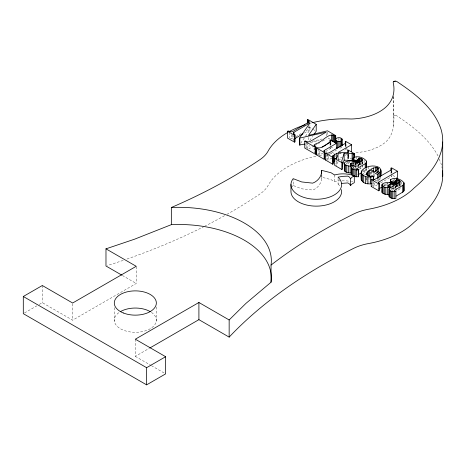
<?xml version="1.0" encoding="UTF-8"?>
<svg xmlns="http://www.w3.org/2000/svg" width="466" height="466" viewBox="0 0 466 466"><rect width="100%" height="100%" fill="white"/><g stroke="black" fill="none" stroke-linecap="round" stroke-linejoin="round"><path stroke-width="0.35" stroke-dasharray="2.33 1.75" d="M293.498 139.753L293.498 140.377L293.498 135.571M359.21 169.269L362.455 167.195L362.519 166.403M396.752 188.194L396.752 190.938L399.991 188.87L400.055 188.078M348.382 152.743L348.382 158.923L348.725 158.347L348.725 154.223M393.595 96.462C392.331 111.776 398.733 132.385 384.112 143.301C375.841 149.429 365.472 151.747 355.407 152.836M321.802 174.61C322.589 181.093 319.088 187.856 312.698 190.012L301.735 188.817L293.184 185.515L293.184 179.334M374.996 179.94L377.367 181.309L379.895 179.288L380.862 177.342M314.218 147.64L314.212 152.545L314.218 151.759M338.135 161.452L337.279 164.084L336.633 165.185L336.027 165.284M366.952 177.348L366.952 181.466L367.027 179.41M353.898 166.688L356.834 167.119L358.121 166.374L358.686 165.063L360.748 165.15L360.748 162.407M391.44 188.357L393.391 188.887L395.191 188.48L396.222 186.738L396.222 185.363M363.398 171.686L366.084 169.892L366.486 169.024M300.681 143.26L305.125 136.823M305.527 136.235L309.972 129.804L309.972 124.999M309.733 140.487L312.564 136.422M380.646 182.928L390.327 177.342L391.865 176.055M325.577 151.631L330.907 148.153M345.999 147.559L345.999 149.615L344.316 150.932M341.898 147.122L340.116 148.147L338.858 148.281M295.654 136.754L301.782 133.212M306.075 130.736L309.063 128.82L309.063 126.07M304.362 133.037L309.972 129.804M24.529 312.948L36.802 305.865M39.255 304.444L42.324 302.673L72.644 320.177L136.223 283.468L136.223 266.302M314.253 145.905L309.057 148.712L309.057 145.281M314.882 145.538L319.909 142.637M322.42 141.186L326.188 139.008M323.055 153.087L319.035 155.061L319.035 150.943M325.367 156.605L327.219 155.533M327.837 155.178L336.481 150.186M331.92 158.085L327.872 160.129L327.872 153.949M335.019 156.296L336.26 155.58M339.359 153.792L340.594 153.075M338.176 157.951L338.176 159.325L341.828 157.217M344.869 155.458L346.692 154.403M348.725 158.347L347.822 157.374L348.382 157.054L351.521 158.865M377.623 184.676L373.674 186.61L373.691 182.055M383.739 185.992L388.102 183.476M392.459 180.959L394.947 179.521M135.326 339.201L135.326 356.368L149.172 348.37M290.301 138.588L292.869 138.326L294.43 137.458M366.684 174.063L364.895 174.96L364.895 169.467M371.122 175.938L375.107 174.465M321.657 174.465L321.657 177.214L331.087 179.631L334.571 181.827L336.528 181.093L339.865 180.82M396.222 186.738L398.29 186.825L398.29 184.763M393.753 115.865L395.314 115.475M312.022 141.39L321.837 139.025M310.234 142.771L319.251 140.645M338.06 178.53L338.06 184.023L340.658 183.54M371.781 183.703L373.691 183.429L373.511 182.946L372.229 183.056M370.423 172.997L372.386 172.828M338.176 159.325L341.042 159.337M342.038 180.849L347.1 180.913L350.659 181.507M351.37 181.629L352.797 181.868M353.473 168.168L356.024 168.657M391.65 189.965L392.925 190.21M359.065 163.834L362.35 164.789M395.931 185.369L399.892 186.458M308.492 126.735L312.651 129.134M313.245 129.472L315.028 130.503M328.041 138.018L330.406 139.386M346.413 148.625L348.131 149.615M392.733 175.367L396.851 177.744M330.598 146.79L333.54 148.485M370.26 177.208L372.037 178.233M122.366 275.464L136.223 283.468M135.326 356.368L150.792 365.297M151.409 365.653L165.022 373.516M307.991 127.084L309.063 128.039M437.982 155.906C428.848 138.623 412.841 126.449 396.863 115.871A2.103 1.212 0 0 0 394.463 115.574A2.103 1.212 0 0 0 393.211 116.797L393.595 125.785M439.228 159.04L440.982 163.426A116.756 67.407 0 0 1 442.112 168.139M345.871 149.172L345.999 149.615M321.657 177.214L321.802 178.734M401.64 181.827L401.64 184.571M400.055 183.272L400.055 186.016M399.991 183.377L399.991 186.12M399.991 186.808L399.991 188.87M399.892 183.715L399.892 185.771M399.781 183.528L399.781 185.59M399.286 183.155L399.286 186.586M398.162 183.26L398.162 186.691M397.935 184.414L397.935 185.783M397.248 185.229L397.248 186.598M396.752 184.076L396.752 187.507M396.659 185.229L396.659 186.598M395.867 186.056L395.867 187.431M395.745 186.027L395.745 188.089M395.657 185.986L395.657 188.043M395.191 185.736L395.191 188.48M394.37 186.732L394.37 188.794M394.044 178.414L394.044 181.157M393.391 186.825L393.391 188.887M393.205 96.567L393.205 116.593M393.059 187.81L393.059 190.553M392.366 187.373L392.366 188.747M391.865 170.562L391.865 173.305M391.685 170.766L391.685 173.515M391.557 170.568L391.557 173.317M391.446 170.416L391.446 173.847M391.446 174.534L391.446 176.597M391.05 188.054L391.05 190.111M391.003 171.575L391.003 173.637M387.322 182.573L387.322 184.629M386.058 183.289L386.058 186.726M384.922 184.134L384.922 186.196M383.92 184.414L383.92 185.788M380.576 176.934L380.576 178.303M379.895 177.913L379.895 179.288M378.91 170.766L378.91 172.135M378.829 178.228L378.829 180.29M378.281 170.463L378.281 172.525M378.188 170.387L378.188 172.449M377.734 171.039L377.734 173.096M377.71 171.197L377.71 173.253M377.547 171.5L377.547 172.869M377.367 179.247L377.367 181.309M376.808 171.581L376.808 172.956M376.65 171.89L376.65 173.265M374.681 174.476L374.681 177.907M374.53 182.94L374.53 186.377M373.423 173.492L373.423 174.867M372.713 180.325L372.713 185.817M371.122 171.82L371.122 175.251M370.598 172.123L370.598 175.554M368.973 177.354L368.973 182.847M368.524 166.548L368.524 169.292M366.684 168.57L366.684 171.319M366.742 177.523L366.742 180.266M366.084 168.517L366.084 169.892M365.204 169.21L365.204 170.579M364.103 160.153L364.103 162.902M363.602 168.931L363.602 174.424M362.519 161.597L362.519 164.347M362.455 161.702L362.455 164.451M362.455 165.139L362.455 167.195M362.35 162.04L362.35 164.102M362.239 161.859L362.239 164.603M361.75 162.168L361.75 164.23M360.62 161.585L360.62 165.704M360.62 166.391L360.62 168.453M359.705 162.867L359.705 164.929M359.21 162.401L359.21 165.832M359.123 162.867L359.123 164.929M358.325 164.387L358.325 165.756M358.208 164.352L358.208 167.102M358.121 164.312L358.121 166.374M357.649 164.748L357.649 166.805M356.834 165.063L356.834 167.119M356.502 156.739L356.502 158.801M355.849 165.156L355.849 167.212M355.523 165.453L355.523 168.884M354.853 157.636L354.853 159.011M354.83 165.698L354.83 167.073M353.508 166.379L353.508 168.442M353.228 166.857L353.228 168.232M349.78 160.898L349.78 162.96M348.667 154.543L348.667 158.661M348.516 161.62L348.516 165.051M348.469 154.496L348.469 157.927M347.822 154.63L347.822 157.374M347.386 161.09L347.386 164.521M347.292 153.087L347.292 159.267M346.384 162.739L346.384 164.114M345.999 144.122L345.999 146.872M345.842 144.175L345.871 147.11M345.533 143.278L345.533 146.708M345.289 144.495L345.289 147.244M340.116 137.767L340.116 140.516M338.858 138.32L338.858 140.377M338.566 155.329L338.566 159.448M336.633 161.067L336.633 165.185M336.027 159.11L336.027 164.603M334.571 174.966L334.571 181.827M330.907 142.66L330.907 144.722M330.726 142.87L330.726 145.613M330.598 142.672L330.598 145.415M330.487 141.833L330.487 145.951M330.487 146.639L330.487 148.695M330.045 142.992L330.045 145.736M328.711 156.43L328.711 159.867M327.452 132.187L327.452 135.618M326.986 153.879L326.986 159.372M326.188 133.521L326.188 136.952M319.886 151.392L319.886 154.829M318.074 148.776L318.074 154.957M314.101 147.996L314.101 152.12M308.515 137.429L308.515 140.86M307.735 142.602L307.735 148.782M306.867 141.687L306.867 147.868M305.981 143.324L305.981 148.13M292.869 134.895L292.869 138.326M291.308 134.569L291.308 138.687M289.8 132.361L289.8 137.854M156.267 306.931L156.267 321.237M114.386 307.647L114.386 321.237M72.644 303.727L72.644 320.177M42.324 285.512L42.324 302.673M315.855 156.215A80.123 46.262 0 0 0 268.055 185.526A42.045 24.273 0 0 1 259.888 194.019A547.748 316.239 0 0 1 227.082 214.273M319.181 155.533A80.123 46.262 0 0 1 323.247 154.817M329.439 153.99A80.123 46.262 0 0 1 334.338 153.535M339.26 153.262A80.123 46.262 0 0 1 341.374 153.197M310.327 123.251A80.123 46.262 0 0 1 311.696 122.89M151.427 312.377A21.022 12.133 0 0 1 149.749 329.008A21.022 12.133 0 0 1 120.898 329.008A21.022 12.133 0 0 1 119.22 312.377M224.577 215.682A547.748 316.239 0 0 1 204.889 226.144M204.248 226.47A547.748 316.239 0 0 1 126.548 259.195M123.158 260.366A547.748 316.239 0 0 1 107.366 265.568M292.339 186.738A25.333 14.627 0 0 1 293.184 185.515M338.06 184.023A25.333 14.627 0 0 1 340.244 186.738"/><path stroke-width="0.7" d="M304.682 144.076L299.469 145.013L299.469 138.146L309.972 122.937L293.871 132.321L293.498 133.515L295.071 134.971L295.071 141.833L294.518 142.153L287.557 138.134L287.557 131.272L288.11 130.952L291.308 131.826L292.869 131.459L309.063 121.952M395.657 184.612L395.657 181.181L396.222 179.87L398.29 179.958L399.781 180.785L399.991 182.002L396.752 184.076C392.162 183.668 386.262 180.761 382.167 184.181L381.875 191.905L382.178 192.761L384.275 194.037L389.395 194.829M371.781 183.703C368.082 184.309 362.583 183.715 361.232 179.596C360.993 175.507 360.166 169.974 364.895 168.092C368.682 165.919 373.388 165.319 377.547 166.694C381.893 167.667 381.019 172.665 380.862 175.967M361.232 179.596L361.389 178.472M352.89 161.323L353.03 157.945C357.125 155.295 363.661 157.322 366.416 161.096L366.486 167.649M390.426 182.998L390.566 179.614C394.661 176.964 401.197 178.991 403.952 182.765L404.028 190.693L403.62 191.561L396.094 196.151M351.539 174.651L351.539 167.783L352.413 166.327L348.283 165.902L345.545 164.976L344.642 164.224L344.333 163.368L344.624 162.512C348.719 159.092 354.62 161.999 359.21 162.401L362.455 160.333L362.239 159.11L360.748 158.289L358.686 158.201L358.121 159.506L358.121 162.25M404.028 183.831L402.74 185.386L394.358 190.378L394.44 190.984L395.791 191.124L395.879 191.59L395.879 198.458C393.549 198.697 390.327 198.691 389.075 196.32L389.075 189.458L389.955 187.996L384.275 187.175L382.178 185.899L381.875 185.037M389.075 196.32L389.238 188.736M342.23 166.135L344.135 160.129L344.135 153.262L352.11 153.477L354.113 154.135L354.667 153.815L354.667 157.252M380.576 176.247L380.862 170.474M335.176 135.915L335.176 142.777L335.73 142.456L335.73 135.594L335.176 135.915C328.355 132.006 322.245 142.509 316 143.674L314.101 145.252L314.585 146.149L315.942 147.017L315.942 153.885L315.389 154.205L304.764 148.071L304.764 141.204L305.317 140.883C307.042 142.217 309.383 142.206 311.113 140.849L326.188 132.146L299.469 138.146M344.135 153.262L341.671 161.23L342.393 162.308L342.393 169.17L341.852 169.484L334.605 165.302L334.605 158.434L336.633 158.324L338.566 153.273L336.784 153.262L332.561 156.046L333.283 157.048L333.283 163.915L332.747 164.224L325.501 160.042L325.501 153.174L326.037 152.865L327.872 153.262L330.062 152.295L345.533 143.278L345.999 142.753L345.289 141.751L345.842 141.431L351.562 144.734L351.562 151.596M335.584 142.957L335.823 138.804C337.396 137.237 340.337 137.231 341.91 138.798L342.143 145.707M366.742 174.773L367.027 172.548L369.666 169.997L377.367 174.441L377.367 178.56M342.143 139.532L341.898 140.254C340.326 141.821 337.396 141.81 335.823 140.249L335.584 139.526M351.853 173.154L348.283 172.764L345.545 171.838L344.642 171.092L344.333 170.236L344.624 169.374M350.479 163.793L350.286 164.335L350.927 165.174L353.508 165.692L358.208 162.984L351.97 162.954L350.479 163.793L350.479 165.162M388.021 185.462L387.823 186.004L388.469 186.849L391.05 187.367L395.745 184.653L389.512 184.629L388.021 185.462L388.021 186.837M366.486 162.156L365.204 163.717L356.816 168.704L356.904 169.315L358.249 169.455L358.342 169.921L358.342 176.783L353.944 176.544L353.944 169.676L351.923 168.494L351.539 167.783M377.367 174.441L380.576 171.441M307.344 123.28L307.344 119.844L307.898 119.523L316.21 124.323L308.515 135.367L327.452 130.812L335.73 135.594M313.781 134.674L316.21 131.191L316.21 124.323M324.231 150.489L323.812 151.031L324.691 152.085L324.691 158.953L324.15 159.261L316.571 154.887L316.571 148.025L317.113 147.71C322.163 149.172 326.882 143.662 330.907 141.285L330.045 140.243L330.598 139.922L336.481 143.318L324.231 150.489L324.231 151.864M397.44 171.22L378.875 182.037L378.456 182.579L379.33 183.633L379.33 190.495L378.788 190.81L371.216 186.435L371.216 179.567L371.752 179.259L373.674 179.742L374.53 179.509L390.327 170.474L391.865 169.187L391.003 168.144L391.557 167.824L397.44 171.22L397.44 178.088L396.193 178.804M350.572 185.474L350.572 178.67L352.302 176.964L354.294 175.88L354.294 182.689L352.302 183.773L350.572 185.474L349.273 183.744L347.793 182.934L341.304 183.418M149.807 348.009L198.906 319.659L229.155 337.116L229.155 319.956L245.914 303.418L271.043 282.227L271.043 265.061A547.748 316.239 0 0 1 353.84 213.935A42.045 24.273 0 0 1 368.548 209.222A80.123 46.262 0 0 0 413.948 188.148C426.134 177.796 437.842 165.314 441.756 149.347A116.756 67.407 0 0 0 440.976 129.099C433.794 107.797 414.833 93.549 396.863 81.544A2.103 1.212 0 0 0 394.463 81.247A2.103 1.212 0 0 0 393.211 82.47C398.809 108.013 371.833 118.498 351.271 119.005A80.123 46.262 0 0 0 312.383 122.709M352.89 158.58L353.176 159.238L354.83 160.211L356.834 160.257L358.121 159.506M390.426 180.249L390.712 180.907L392.366 181.88L394.37 181.926L395.657 181.181M378.875 188.905L381.875 187.07M294.465 138.816L303.121 133.759M287.557 131.272L294.518 135.291L295.071 134.971M229.155 319.956L198.906 302.492L135.326 339.201L165.64 356.706L165.64 373.872L146.615 384.852L23.3 313.659L23.3 296.493L42.324 285.512L72.644 303.017L136.223 266.302L105.98 248.844L105.98 266.004L121.737 275.103M304.764 141.204L315.389 147.338L315.942 147.017M322.099 147.017L329.415 142.794M316.571 154.887L317.113 154.578M316.571 148.025L324.15 152.399L324.691 152.085M351.562 144.734L338.176 152.458L347.292 152.399L348.667 151.8L347.822 150.506L348.382 150.186L354.667 153.815M325.501 160.042L326.037 159.727M325.501 153.174L332.747 157.362L333.283 157.048M334.605 158.434L341.852 162.617L342.393 162.308M357.952 174.826L361.581 172.735M371.216 186.435L371.752 186.12M379.33 183.633L378.788 183.942L371.216 179.567M389.343 182.759L390.59 182.037M23.3 296.493L146.615 367.691L165.64 356.706M373.423 167.999L370.598 169.374L374.681 171.733L377.734 169.665L378.281 168.407L376.808 167.463L373.423 167.999L373.423 171.43M271.043 282.227A92.583 53.456 0 0 0 171.337 224.659L134.627 239.169L105.98 248.844M393.753 81.538L395.314 81.148M361.232 172.735C362.956 177.529 369.532 177.453 373.691 176.562L373.691 179.998M373.691 176.562L373.511 176.078L370.126 176.212L367.989 175.56L366.952 174.599L366.742 173.404M353.944 169.676L358.342 169.921M389.075 189.458C390.327 191.823 393.549 191.829 395.879 191.59M344.135 160.129L353.135 160.589M321.657 173.777L321.657 170.346L331.087 172.77L334.571 174.966C340.873 173.247 348.242 173.474 354.294 175.88M336.539 147.722L337.6 148.141L337.6 141.274M307.344 119.844L309.063 121.177L309.063 122.546M373.219 178.915L374.408 179.596M350.572 178.67L349.273 176.94L347.793 176.125L342.603 176.369L338.06 177.156A25.333 14.627 0 0 1 317.742 199.244A25.333 14.627 0 0 1 293.184 178.647L301.735 181.95L312.698 183.144C317.963 181.239 322.041 176.008 321.657 170.346M358.342 176.783L358.249 169.455M404.028 190.693L403.952 182.765M442.7 141.984L442.7 176.311M403.62 184.699L403.62 191.561M402.74 185.386L402.74 192.254M400.055 181.21L400.055 182.585M399.781 180.785L399.781 182.159M399.286 180.412L399.286 183.155M398.29 179.958L398.29 183.394M397.248 179.736L397.248 184.542M396.659 179.736L396.659 184.542M396.222 179.87L396.222 183.994M395.867 180.563L395.867 184M395.191 181.612L395.191 183.674M394.37 181.926L394.37 183.988M394.16 191.707L394.16 198.568M393.391 182.02L393.391 184.082M393.059 184.379L393.059 186.435M392.716 191.625L392.716 198.493M392.366 181.88L392.366 183.255M391.685 168.709L391.685 170.084M391.44 181.495L391.44 183.552M391.481 191.351L391.481 198.213M391.003 168.144L391.003 170.207M390.764 184.414L390.764 187.845M390.712 180.907L390.712 183.656M390.566 179.614L390.566 183.051M390.386 190.868L390.386 197.73M389.512 184.629L389.512 187.373M389.46 190.169L389.46 197.031M388.545 185.019L388.545 187.076M387.712 187.85L387.712 194.712M385.819 187.571L385.819 194.439M384.275 187.175L384.275 194.037M383.081 186.645L383.081 193.512M382.167 184.181L382.167 185.555M382.178 185.899L382.178 192.761M380.809 169.56L380.809 175.74M379.895 172.426L379.895 176.544M378.829 173.422L378.829 177.546M378.875 182.037L378.788 190.81M378.118 168.075L378.118 170.137M377.71 167.766L377.71 169.822M376.808 167.463L376.808 170.9M375.672 167.469L375.672 171.587M373.511 176.078L373.511 180.196M370.505 177.016L370.505 183.884M369.666 169.997L369.666 176.177M368.49 170.841L368.49 176.334M367.878 177.01L367.878 183.878M367.61 171.692L367.61 175.81M367.027 172.548L367.027 175.292M366.416 161.096L366.416 167.271M366.084 163.024L366.084 167.83M365.659 176.567L365.659 183.435M365.204 163.717L365.204 167.836M363.713 175.723L363.713 182.59M362.397 174.791L362.397 181.658M362.239 159.11L362.239 161.172M361.849 170.69L361.849 172.065M361.75 158.737L361.75 161.486M361.569 173.795L361.569 180.662M360.748 158.289L360.748 161.719M359.705 158.061L359.705 162.18M359.123 158.061L359.123 162.18M358.686 158.201L358.686 162.319M358.325 158.894L358.325 162.325M357.649 159.943L357.649 162.686M356.834 160.257L356.834 162.314M356.816 168.704L356.816 170.078M356.618 170.032L356.618 176.899M355.849 160.351L355.849 161.719M355.523 162.704L355.523 164.766M355.174 169.956L355.174 176.818M354.83 160.211L354.83 162.267M354.113 154.135L354.113 157.572M353.898 159.821L353.898 161.195M353.176 159.238L353.176 161.294M353.228 162.739L353.228 166.17M353.135 153.728L353.135 158.533M352.849 169.193L352.849 175.373M352.11 153.477L352.11 160.339M351.97 162.954L351.97 165.704M351.923 168.494L351.923 174.674M351.003 163.345L351.003 165.407M350.176 166.176L350.176 173.043M348.469 151.066L348.469 152.434M348.283 165.902L348.283 172.764M347.822 150.506L347.822 152.568M346.739 165.5L346.739 172.368M345.545 164.976L345.545 171.838M345.289 141.751L345.289 143.813M344.642 164.224L344.642 171.092M344.333 163.368L344.333 170.236M341.91 138.798L341.898 145.747M341.852 162.617L341.852 169.484M341.176 140.866L341.176 146.359M340.116 141.28L340.116 146.773M338.858 141.419L338.858 147.594M336.784 153.262L336.784 158.755M336.539 140.86L336.481 148.811M335.823 140.249L335.823 142.992M334.518 135.53L334.518 142.398M334.262 154.718L334.262 161.585L333.033 162.378L333.033 155.516M333.627 135.111L333.627 141.973M332.759 134.884L332.759 141.746M332.747 157.362L332.747 164.224M331.454 134.942L331.454 140.435M330.726 140.808L330.726 142.182M330.045 140.243L330.045 142.305M324.15 152.399L324.15 159.261M315.389 147.338L315.389 154.205M314.218 144.897L314.218 146.266M308.684 120.706L308.684 122.762M307.991 120.216L307.991 122.966M299.83 138.355L299.83 145.223M294.518 135.291L294.518 142.153M293.871 132.321L293.871 134.377M293.498 132.892L293.498 134.26M290.959 184.466L290.959 191.328A25.333 14.627 0 0 0 317.742 206.112A25.333 14.627 0 0 0 341.421 189.656M198.906 302.492L198.906 319.659M287.936 132.321A80.123 46.262 0 0 0 268.055 151.2A42.045 24.273 0 0 1 259.888 159.692A547.748 316.239 0 0 1 171.337 207.498L171.337 224.659M146.615 367.691L146.615 384.852M289.165 131.628A80.123 46.262 0 0 1 304.991 124.847M120.461 311.597A21.022 12.133 0 0 1 150.192 311.597M229.155 337.116A547.748 316.239 0 0 1 353.84 248.262A42.045 24.273 0 0 1 368.548 243.549A80.123 46.262 0 0 0 413.948 222.474C426.134 212.123 437.842 199.64 441.756 183.68A116.756 67.407 0 0 0 442.496 170.847M171.337 207.498A92.583 53.456 0 0 1 271.043 265.061M123.269 312.954A21.022 12.133 0 0 0 156.267 304.071A21.022 12.133 0 0 0 126.443 292.013A21.022 12.133 0 0 0 123.269 312.954"/></g></svg>
